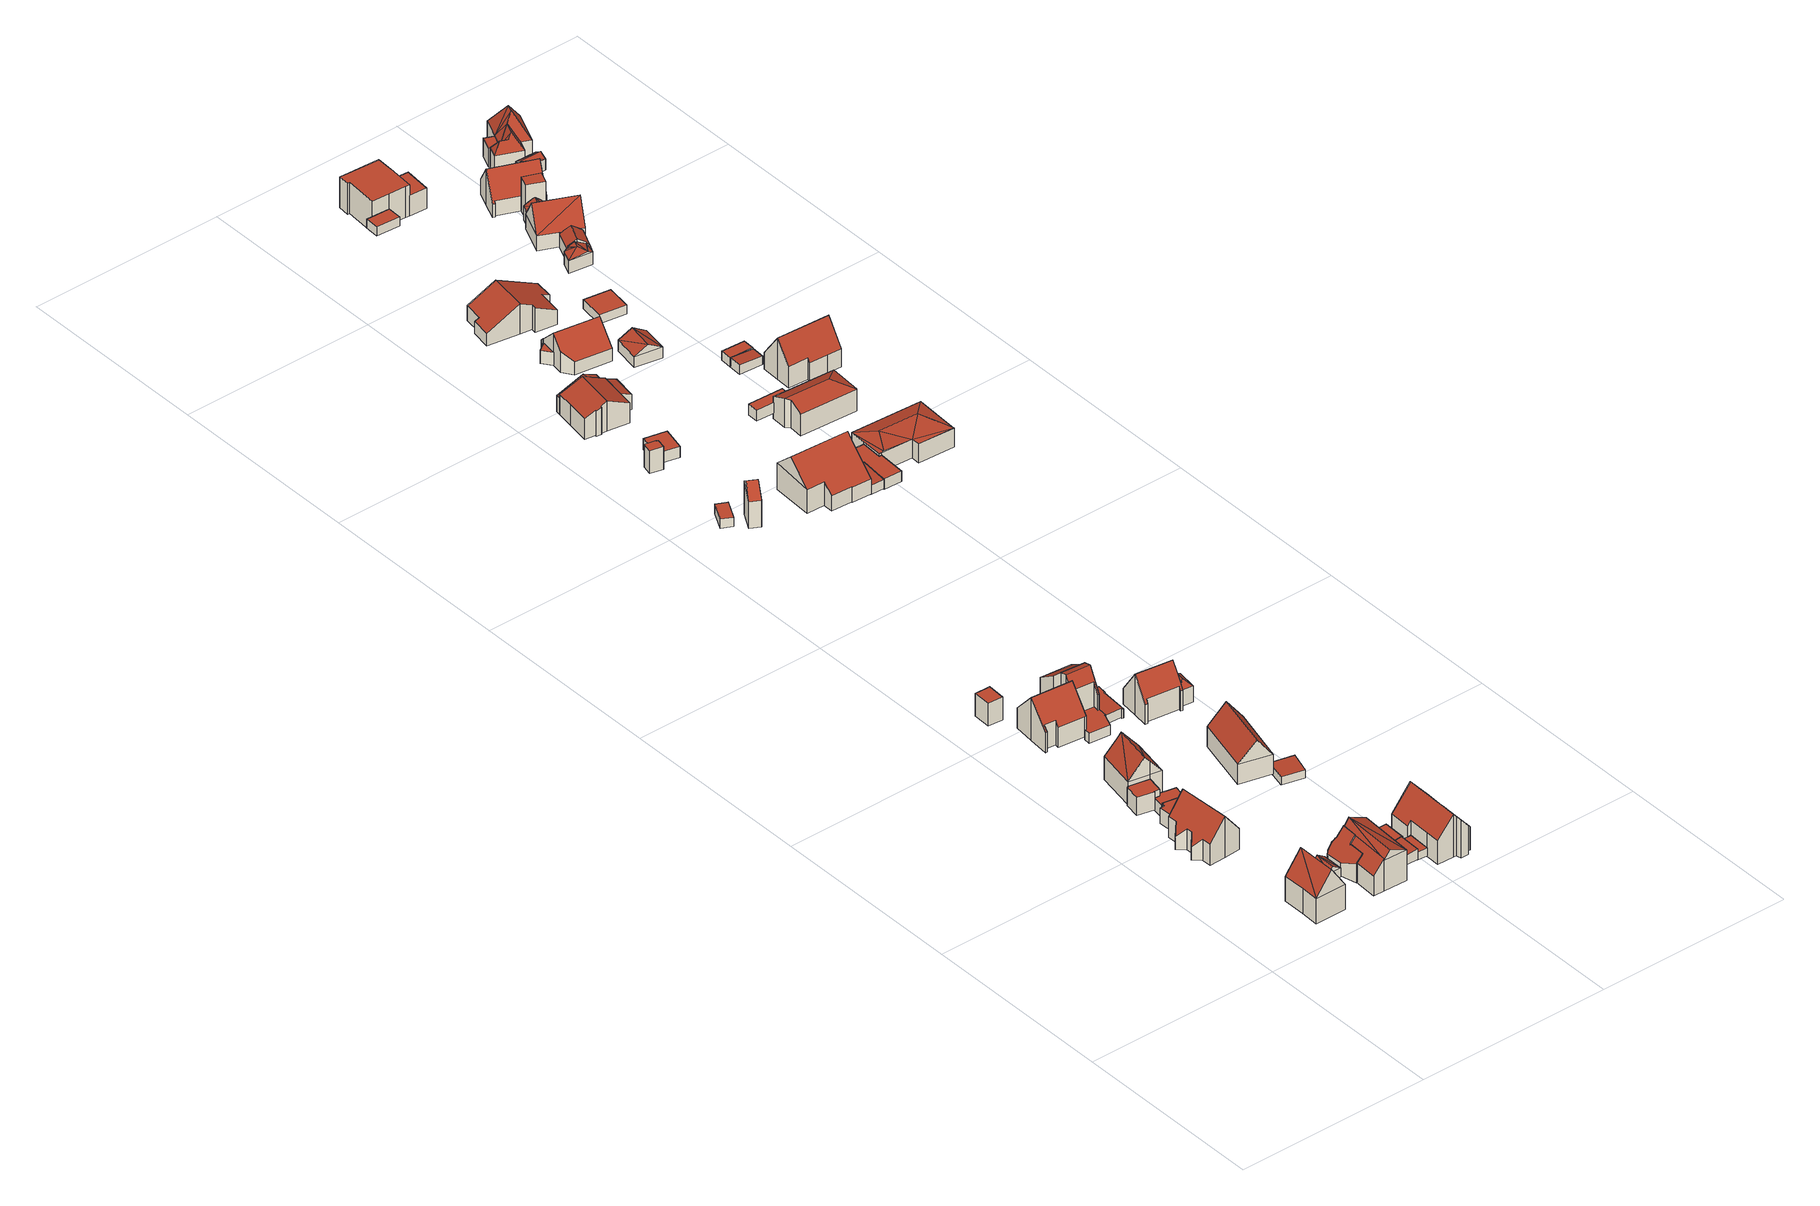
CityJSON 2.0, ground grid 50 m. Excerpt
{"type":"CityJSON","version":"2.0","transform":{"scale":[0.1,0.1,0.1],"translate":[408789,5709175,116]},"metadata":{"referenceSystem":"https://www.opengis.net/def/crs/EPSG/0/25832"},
"CityObjects":{
"building1":{"type":"Building","attributes":{"Gemeindeschluessel":"05978036","Geometrietyp2DReferenz":"3000","function":"31001_1000","roofType":"5000","measuredHeight":12.15},"geometry":[{"type":"MultiSurface","lod":"2","boundaries":[[[0,1,2,3]],[[1,4,5,2]],[[4,6,7,5]],[[6,8,9,7]],[[8,0,3,9]],[[8,10,1,0]],[[10,8,11]],[[11,4,10]],[[4,11,6]],[[1,10,4]],[[11,8,6]],[[3,2,5,7,9]]],"semantics":{"surfaces":[{"type":"WallSurface"},{"type":"RoofSurface"},{"type":"GroundSurface"}],"values":[0,0,0,0,0,1,1,1,1,0,0,2]}}]},
"building2":{"type":"Building","attributes":{"Gemeindeschluessel":"05978036","Geometrietyp2DReferenz":"3000","function":"31001_1000","roofType":"3100","measuredHeight":10.95},"geometry":[{"type":"MultiSurface","lod":"2","boundaries":[[[12,13,14,15]],[[13,16,17,14]],[[16,18,19,17]],[[18,20,21,19]],[[20,22,23,21]],[[22,24,25,23]],[[24,26,27,25]],[[26,28,29,27]],[[28,30,31,29]],[[30,32,33,31]],[[32,34,35,33]],[[34,36,37,35]],[[36,38,39,37]],[[38,40,41,39]],[[40,42,43,41]],[[42,44,45,43]],[[44,46,47,45]],[[46,48,49,47]],[[48,12,15,49]],[[44,42,40,38,36,34,32,30,28,26]],[[26,24,22,20,18,16,13,12,48,46,44]],[[15,14,17,19,21,23,25,27,29,31,33,35,37,39,41,43,45,47,49]]],"semantics":{"surfaces":[{"type":"WallSurface"},{"type":"RoofSurface"},{"type":"GroundSurface"}],"values":[0,0,0,0,0,0,0,0,0,0,0,0,0,0,0,0,0,0,0,1,1,2]}}]},
"building3":{"type":"Building","attributes":{"Gemeindeschluessel":"05978036","Geometrietyp2DReferenz":"3000","function":"31001_2460","roofType":"1000","measuredHeight":4.01},"geometry":[{"type":"MultiSurface","lod":"2","boundaries":[[[50,51,52,25]],[[51,53,54,52]],[[53,55,56,54]],[[55,57,58,56]],[[57,59,29,58]],[[59,50,25,29]],[[59,57,55,53,51,50]],[[25,52,54,56,58,29]]],"semantics":{"surfaces":[{"type":"WallSurface"},{"type":"RoofSurface"},{"type":"GroundSurface"}],"values":[0,0,0,0,0,0,1,2]}}]},
"building4":{"type":"Building","attributes":{"Gemeindeschluessel":"05978036","Geometrietyp2DReferenz":"3000","function":"31001_2460","roofType":"5000","measuredHeight":3.79},"geometry":[{"type":"MultiSurface","lod":"2","boundaries":[[[60,61,62,63]],[[61,64,65,62]],[[64,66,67,65]],[[66,60,63,67]],[[68,64,61]],[[64,68,69]],[[66,68,60]],[[68,66,69]],[[61,60,68]],[[66,64,69]],[[63,62,65,67]]],"semantics":{"surfaces":[{"type":"WallSurface"},{"type":"RoofSurface"},{"type":"GroundSurface"}],"values":[0,0,0,0,1,1,1,1,0,0,2]}}]},
"building5":{"type":"Building","attributes":{"Gemeindeschluessel":"05978036","Geometrietyp2DReferenz":"3000","function":"31001_2460","roofType":"1000","measuredHeight":3.18},"geometry":[{"type":"MultiSurface","lod":"2","boundaries":[[[70,71,72,73]],[[71,74,75,72]],[[74,76,77,75]],[[76,78,79,77]],[[78,80,81,79]],[[80,82,83,81]],[[82,70,73,83]],[[82,80,78,76,74,71,70]],[[73,72,75,77,79,81,83]]],"semantics":{"surfaces":[{"type":"WallSurface"},{"type":"RoofSurface"},{"type":"GroundSurface"}],"values":[0,0,0,0,0,0,0,1,2]}}]},
"building6":{"type":"Building","attributes":{"Gemeindeschluessel":"05978036","Geometrietyp2DReferenz":"3000","function":"51009_1610","roofType":"2100","measuredHeight":8.81},"geometry":[{"type":"MultiSurface","lod":"2","boundaries":[[[84,85,86,87]],[[85,88,89,86]],[[88,90,91,89]],[[90,92,93,91]],[[92,94,95,93]],[[94,96,97,95]],[[96,98,99,97]],[[98,100,101,99]],[[100,102,103,101]],[[102,104,105,103]],[[104,106,107,105]],[[106,108,109,107]],[[108,110,111,109]],[[110,112,113,111]],[[112,114,115,113]],[[114,116,117,115]],[[116,118,119,117]],[[118,120,121,119]],[[120,84,87,121]],[[120,118,116,114,112,110,108,106,104,102,100,98,96,94,92,90,88,85,84]],[[87,86,89,91,93,95,97,99,101,103,105,107,109,111,113,115,117,119,121]]],"semantics":{"surfaces":[{"type":"WallSurface"},{"type":"RoofSurface"},{"type":"GroundSurface"}],"values":[0,0,0,0,0,0,0,0,0,0,0,0,0,0,0,0,0,0,0,1,2]}}]},
"building7":{"type":"Building","attributes":{"Gemeindeschluessel":"05978036","Geometrietyp2DReferenz":"3000","function":"31001_1000"},"children":["building7-1","building7-2"]},
"building7-1":{"type":"BuildingPart","attributes":{"roofType":"1000","measuredHeight":4.83},"parents":["building7"],"geometry":[{"type":"MultiSurface","lod":"2","boundaries":[[[122,123,124,125]],[[123,126,127,124]],[[126,128,129,127]],[[128,130,131,129]],[[130,132,133,131]],[[132,134,135,133]],[[134,136,137,135]],[[136,138,139,137]],[[138,136,134,132,130,128,126,123,122]],[[125,124,127,129,131,133,135,137,139]],[[125,139,138,122]]],"semantics":{"surfaces":[{"type":"WallSurface"},{"type":"RoofSurface"},{"type":"GroundSurface"},{"type":"ClosureSurface"}],"values":[0,0,0,0,0,0,0,0,1,2,3]}}]},
"building7-2":{"type":"BuildingPart","attributes":{"roofType":"3100","measuredHeight":11.03},"parents":["building7"],"geometry":[{"type":"MultiSurface","lod":"2","boundaries":[[[140,141,142,143]],[[141,144,145,142]],[[144,146,147,145]],[[146,148,149,147]],[[148,150,122,125,149]],[[151,140,143,139,138]],[[151,152,153,140]],[[151,154,152]],[[144,152,154]],[[154,155,148,146,144]],[[148,155,150]],[[150,155,154,151]],[[141,153,152,144]],[[140,153,141]],[[143,142,145,147,149,125,139]],[[138,122,150,151]],[[138,139,125,122]]],"semantics":{"surfaces":[{"type":"WallSurface"},{"type":"RoofSurface"},{"type":"GroundSurface"},{"type":"ClosureSurface"}],"values":[0,0,0,0,0,0,1,1,1,1,0,0,0,0,2,0,3]}}]},
"building8":{"type":"Building","attributes":{"Gemeindeschluessel":"05978036","Geometrietyp2DReferenz":"3000","function":"31001_9998","roofType":"1000","measuredHeight":6},"geometry":[{"type":"MultiSurface","lod":"2","boundaries":[[[156,157,158,159]],[[157,160,161,158]],[[160,162,163,161]],[[162,156,159,163]],[[162,160,157,156]],[[159,158,161,163]]],"semantics":{"surfaces":[{"type":"WallSurface"},{"type":"RoofSurface"},{"type":"GroundSurface"}],"values":[0,0,0,0,1,2]}}]},
"building9":{"type":"Building","attributes":{"Gemeindeschluessel":"05978036","Geometrietyp2DReferenz":"3000","function":"31001_1000"},"children":["building9-1","building9-2"]},
"building9-1":{"type":"BuildingPart","attributes":{"roofType":"3100","measuredHeight":10.29},"parents":["building9"],"geometry":[{"type":"MultiSurface","lod":"2","boundaries":[[[164,165,166,167]],[[165,168,169,166]],[[170,164,167,171]],[[168,165,172]],[[164,170,173]],[[173,165,164]],[[165,173,172]],[[168,173,170,174]],[[173,168,172]],[[167,166,169,175,171]],[[171,175,174,170]],[[175,169,168,174]]],"semantics":{"surfaces":[{"type":"WallSurface"},{"type":"RoofSurface"},{"type":"GroundSurface"},{"type":"ClosureSurface"}],"values":[0,0,0,0,0,1,1,1,1,2,0,3]}}]},
"building9-2":{"type":"BuildingPart","attributes":{"roofType":"2100","measuredHeight":8.56},"parents":["building9"],"geometry":[{"type":"MultiSurface","lod":"2","boundaries":[[[176,177,178,179]],[[177,180,181,178]],[[180,182,183,181]],[[182,184,174,175,183]],[[185,176,179,169,168]],[[185,184,182,180,177,176]],[[179,178,181,183,175,169]],[[168,174,184,185]],[[169,175,174,168]]],"semantics":{"surfaces":[{"type":"WallSurface"},{"type":"RoofSurface"},{"type":"GroundSurface"},{"type":"ClosureSurface"}],"values":[0,0,0,0,0,1,2,0,3]}}]},
"building10":{"type":"Building","attributes":{"Gemeindeschluessel":"05978036","Geometrietyp2DReferenz":"3000","function":"31001_2460","roofType":"1000","measuredHeight":3.53},"geometry":[{"type":"MultiSurface","lod":"2","boundaries":[[[186,187,188,189]],[[187,190,191,188]],[[190,192,193,191]],[[192,194,195,193]],[[194,186,189,195]],[[194,192,190,187,186]],[[189,188,191,193,195]]],"semantics":{"surfaces":[{"type":"WallSurface"},{"type":"RoofSurface"},{"type":"GroundSurface"}],"values":[0,0,0,0,0,1,2]}}]},
"building11":{"type":"Building","attributes":{"Gemeindeschluessel":"05978036","Geometrietyp2DReferenz":"3000","function":"31001_1000"},"children":["building11-1","building11-2","building11-3"]},
"building11-1":{"type":"BuildingPart","attributes":{"roofType":"3100","measuredHeight":11.4},"parents":["building11"],"geometry":[{"type":"MultiSurface","lod":"2","boundaries":[[[196,197,198,199]],[[197,200,201,198]],[[200,202,203,201]],[[202,204,205,203]],[[204,206,207,205]],[[206,208,209,207]],[[208,210,211,209]],[[210,212,213,211]],[[212,214,215,213]],[[216,217,218,219,220]],[[217,221,222,218]],[[221,223,224,222]],[[223,196,199,224]],[[217,216,225,226,227,214,212,210,208,206]],[[206,204,202,200,197,196,223,221,217]],[[199,198,201,203,205,207,209,211,213,215,228,229,219,218,222,224]],[[228,215,214,227]],[[220,225,216]],[[219,229,226,225,220]],[[229,228,227,226]]],"semantics":{"surfaces":[{"type":"WallSurface"},{"type":"RoofSurface"},{"type":"GroundSurface"},{"type":"ClosureSurface"}],"values":[0,0,0,0,0,0,0,0,0,0,0,0,0,1,1,2,3,0,3,3]}}]},
"building11-2":{"type":"BuildingPart","attributes":{"roofType":"2100","measuredHeight":10.82},"parents":["building11"],"geometry":[{"type":"MultiSurface","lod":"2","boundaries":[[[230,231,232,233]],[[231,234,235,232]],[[234,236,237,235]],[[238,230,233,215,214]],[[238,239,236,234,231,230]],[[233,232,235,237,228,215]],[[214,227,239,238]],[[214,215,228,227]],[[228,237,236,239,227]]],"semantics":{"surfaces":[{"type":"WallSurface"},{"type":"RoofSurface"},{"type":"GroundSurface"},{"type":"ClosureSurface"}],"values":[0,0,0,0,1,2,0,3,3]}}]},
"building11-3":{"type":"BuildingPart","attributes":{"roofType":"3100","measuredHeight":11.56},"parents":["building11"],"geometry":[{"type":"MultiSurface","lod":"2","boundaries":[[[240,220,219,241]],[[242,243,244,237,236]],[[243,245,246,244]],[[245,247,248,246]],[[247,240,241,248]],[[243,242,249,250]],[[250,225,220,240,247,245,243]],[[241,219,229,228,237,244,246,248]],[[226,225,250]],[[229,219,220,225,226]],[[249,239,227,226,250]],[[229,226,227,228]],[[242,236,239,249]],[[228,227,239,236,237]]],"semantics":{"surfaces":[{"type":"WallSurface"},{"type":"RoofSurface"},{"type":"GroundSurface"},{"type":"ClosureSurface"}],"values":[0,0,0,0,0,1,1,2,0,3,0,3,0,3]}}]},
"building12":{"type":"Building","attributes":{"Gemeindeschluessel":"05978036","Geometrietyp2DReferenz":"3000","function":"31001_2460","roofType":"2100","measuredHeight":2.83},"geometry":[{"type":"MultiSurface","lod":"2","boundaries":[[[251,252,253,254]],[[252,255,256,253]],[[255,257,258,256]],[[257,251,254,258]],[[257,255,252,251]],[[254,253,256,258]]],"semantics":{"surfaces":[{"type":"WallSurface"},{"type":"RoofSurface"},{"type":"GroundSurface"}],"values":[0,0,0,0,1,2]}}]},
"building13":{"type":"Building","attributes":{"Gemeindeschluessel":"05978036","Geometrietyp2DReferenz":"3000","function":"31001_9998","roofType":"1000","measuredHeight":2.81},"geometry":[{"type":"MultiSurface","lod":"2","boundaries":[[[259,251,260,261]],[[251,262,263,260]],[[262,264,265,263]],[[264,266,267,265]],[[266,268,269,267]],[[268,259,261,269]],[[268,266,264,262,251,259]],[[261,260,263,265,267,269]]],"semantics":{"surfaces":[{"type":"WallSurface"},{"type":"RoofSurface"},{"type":"GroundSurface"}],"values":[0,0,0,0,0,0,1,2]}}]},
"building14":{"type":"Building","attributes":{"Gemeindeschluessel":"05978036","Geometrietyp2DReferenz":"3000","function":"31001_2460","roofType":"1000","measuredHeight":2.13},"geometry":[{"type":"MultiSurface","lod":"2","boundaries":[[[270,271,272,273]],[[271,274,275,272]],[[274,276,277,275]],[[276,278,279,277]],[[278,280,281,279]],[[280,282,283,281]],[[282,270,273,283]],[[282,280,278,276,274,271,270]],[[273,272,275,277,279,281,283]]],"semantics":{"surfaces":[{"type":"WallSurface"},{"type":"RoofSurface"},{"type":"GroundSurface"}],"values":[0,0,0,0,0,0,0,1,2]}}]},
"building15":{"type":"Building","attributes":{"Gemeindeschluessel":"05978036","Geometrietyp2DReferenz":"3000","function":"31001_2460"},"children":["building15-1","building15-2"]},
"building15-1":{"type":"BuildingPart","attributes":{"roofType":"1000","measuredHeight":2.66},"parents":["building15"],"geometry":[{"type":"MultiSurface","lod":"2","boundaries":[[[284,285,286,287,288]],[[285,289,290,286]],[[289,291,292,290]],[[291,293,294,292]],[[293,295,296,294]],[[295,297,298,296]],[[297,299,300,298]],[[299,301,302,300]],[[301,303,304,302]],[[303,301,299,297,295,293,291,289,285,284]],[[287,286,290,292,294,296,298,300,302,304]],[[288,303,284]],[[288,287,304,303]]],"semantics":{"surfaces":[{"type":"WallSurface"},{"type":"RoofSurface"},{"type":"GroundSurface"},{"type":"ClosureSurface"}],"values":[0,0,0,0,0,0,0,0,0,1,2,0,3]}}]},
"building15-2":{"type":"BuildingPart","attributes":{"roofType":"2100","measuredHeight":2.94},"parents":["building15"],"geometry":[{"type":"MultiSurface","lod":"2","boundaries":[[[303,305,306,304]],[[305,307,308,306]],[[307,309,310,308]],[[309,311,312,310]],[[311,313,314,312]],[[313,315,316,314]],[[315,317,318,316]],[[317,288,287,318]],[[288,317,315,313,311,309,307,305,303]],[[304,306,308,310,312,314,316,318,287]],[[304,287,288,303]]],"semantics":{"surfaces":[{"type":"WallSurface"},{"type":"RoofSurface"},{"type":"GroundSurface"},{"type":"ClosureSurface"}],"values":[0,0,0,0,0,0,0,0,1,2,3]}}]},
"building16":{"type":"Building","attributes":{"Gemeindeschluessel":"05978036","Geometrietyp2DReferenz":"3000","function":"31001_1000","roofType":"3100","measuredHeight":11.31},"geometry":[{"type":"MultiSurface","lod":"2","boundaries":[[[319,320,321,322]],[[320,323,324,321]],[[323,325,326,324]],[[325,327,328,326]],[[327,329,330,328]],[[329,331,332,330]],[[331,333,334,332]],[[333,335,336,334]],[[335,337,338,336]],[[337,339,340,338]],[[339,341,342,340]],[[341,343,344,342]],[[343,345,346,344]],[[345,347,348,346]],[[347,319,322,348]],[[343,341,339,337,335,333,331,329,327,325]],[[325,323,320,319,347,345,343]],[[322,321,324,326,328,330,332,334,336,338,340,342,344,346,348]]],"semantics":{"surfaces":[{"type":"WallSurface"},{"type":"RoofSurface"},{"type":"GroundSurface"}],"values":[0,0,0,0,0,0,0,0,0,0,0,0,0,0,0,1,1,2]}}]},
"building17":{"type":"Building","attributes":{"Gemeindeschluessel":"05978036","Geometrietyp2DReferenz":"3000","function":"31001_1000","roofType":"5000","measuredHeight":10.41},"geometry":[{"type":"MultiSurface","lod":"2","boundaries":[[[349,350,351,352]],[[350,353,354,351]],[[353,355,356,354]],[[355,349,352,356]],[[357,358,353,350]],[[355,358,357,349]],[[350,349,357]],[[355,353,358]],[[352,351,354,356]]],"semantics":{"surfaces":[{"type":"WallSurface"},{"type":"RoofSurface"},{"type":"GroundSurface"}],"values":[0,0,0,0,1,1,0,0,2]}}]},
"building18":{"type":"Building","attributes":{"Gemeindeschluessel":"05978036","Geometrietyp2DReferenz":"3000","function":"31001_2460","roofType":"1000","measuredHeight":2.54},"geometry":[{"type":"MultiSurface","lod":"2","boundaries":[[[359,360,361,362]],[[360,363,364,361]],[[363,365,366,364]],[[365,359,362,366]],[[365,363,360,359]],[[362,361,364,366]]],"semantics":{"surfaces":[{"type":"WallSurface"},{"type":"RoofSurface"},{"type":"GroundSurface"}],"values":[0,0,0,0,1,2]}}]},
"building19":{"type":"Building","attributes":{"Gemeindeschluessel":"05978036","Geometrietyp2DReferenz":"3000","function":"31001_2460","roofType":"2100","measuredHeight":2.47},"geometry":[{"type":"MultiSurface","lod":"2","boundaries":[[[367,368,369,370]],[[368,371,372,369]],[[371,373,374,372]],[[373,375,376,374]],[[375,367,370,376]],[[375,373,371,368,367]],[[370,369,372,374,376]]],"semantics":{"surfaces":[{"type":"WallSurface"},{"type":"RoofSurface"},{"type":"GroundSurface"}],"values":[0,0,0,0,0,1,2]}}]},
"building20":{"type":"Building","attributes":{"Gemeindeschluessel":"05978036","Geometrietyp2DReferenz":"3000","function":"31001_2460","roofType":"3100","measuredHeight":9.96},"geometry":[{"type":"MultiSurface","lod":"2","boundaries":[[[377,378,379,380]],[[378,381,382,379]],[[381,383,384,382]],[[383,377,380,384]],[[381,378,385]],[[377,383,386]],[[378,377,386,385]],[[383,381,385,386]],[[380,379,382,384]]],"semantics":{"surfaces":[{"type":"WallSurface"},{"type":"RoofSurface"},{"type":"GroundSurface"}],"values":[0,0,0,0,0,0,1,1,2]}}]},
"building21":{"type":"Building","attributes":{"Gemeindeschluessel":"05978036","Geometrietyp2DReferenz":"3000","function":"31001_1000","roofType":"3100","measuredHeight":10.89},"geometry":[{"type":"MultiSurface","lod":"2","boundaries":[[[387,388,389,390]],[[388,391,392,389]],[[391,393,394,392]],[[393,395,396,394]],[[395,397,398,396]],[[397,399,400,398]],[[399,401,402,400]],[[401,403,404,402]],[[403,405,406,404]],[[405,407,408,406]],[[407,409,410,408]],[[409,411,412,410]],[[411,413,414,412]],[[413,387,390,414]],[[409,407,405,403,401,399,397]],[[397,395,393,391,388,387,413,411,409]],[[390,389,392,394,396,398,400,402,404,406,408,410,412,414]]],"semantics":{"surfaces":[{"type":"WallSurface"},{"type":"RoofSurface"},{"type":"GroundSurface"}],"values":[0,0,0,0,0,0,0,0,0,0,0,0,0,0,1,1,2]}}]},
"building22":{"type":"Building","attributes":{"Gemeindeschluessel":"05978036","Geometrietyp2DReferenz":"3000","function":"51009_1610","roofType":"9999","measuredHeight":6},"geometry":[{"type":"MultiSurface","lod":"2","boundaries":[[[415,416,417,418,419,420]],[[420,419,421,422]],[[419,418,423,421]],[[418,417,424,423]],[[417,416,425,424]],[[416,415,426,425]],[[415,420,422,426]],[[422,421,423,424,425,426]]],"semantics":{"surfaces":[{"type":"RoofSurface"},{"type":"WallSurface"},{"type":"GroundSurface"}],"values":[0,1,1,1,1,1,1,2]}}]},
"building23":{"type":"Building","attributes":{"Gemeindeschluessel":"05978036","Geometrietyp2DReferenz":"3000","function":"31001_2460","roofType":"5000","measuredHeight":6.08},"geometry":[{"type":"MultiSurface","lod":"2","boundaries":[[[427,428,429,430]],[[428,431,432,429]],[[431,433,434,432]],[[433,427,430,434]],[[435,436,433,431]],[[435,431,428]],[[436,435,428,427]],[[436,427,433]],[[430,429,432,434]]],"semantics":{"surfaces":[{"type":"WallSurface"},{"type":"RoofSurface"},{"type":"GroundSurface"}],"values":[0,0,0,0,1,1,1,1,2]}}]},
"building24":{"type":"Building","attributes":{"Gemeindeschluessel":"05978036","Geometrietyp2DReferenz":"3000","function":"31001_2460","roofType":"1000","measuredHeight":2.92},"geometry":[{"type":"MultiSurface","lod":"2","boundaries":[[[437,438,439,440]],[[438,441,442,439]],[[441,443,444,442]],[[443,445,446,444]],[[445,447,448,446]],[[447,437,440,448]],[[447,445,443,441,438,437]],[[440,439,442,444,446,448]]],"semantics":{"surfaces":[{"type":"WallSurface"},{"type":"RoofSurface"},{"type":"GroundSurface"}],"values":[0,0,0,0,0,0,1,2]}}]},
"building25":{"type":"Building","attributes":{"Gemeindeschluessel":"05978036","Geometrietyp2DReferenz":"3000","function":"31001_1000"},"children":["building25-1","building25-2","building25-3"]},
"building25-1":{"type":"BuildingPart","attributes":{"roofType":"3100","measuredHeight":7.5},"parents":["building25"],"geometry":[{"type":"MultiSurface","lod":"2","boundaries":[[[449,450,451,452]],[[450,453,454,451]],[[455,456,457,458]],[[456,449,452,457]],[[459,453,450,449]],[[449,456,455,460,459]],[[452,451,454,461,462,458,457]],[[461,454,453,459]],[[455,458,462,460]],[[460,462,461,459]]],"semantics":{"surfaces":[{"type":"WallSurface"},{"type":"RoofSurface"},{"type":"GroundSurface"},{"type":"ClosureSurface"}],"values":[0,0,0,0,1,1,2,3,3,3]}}]},
"building25-2":{"type":"BuildingPart","attributes":{"roofType":"3100","measuredHeight":7.97},"parents":["building25"],"geometry":[{"type":"MultiSurface","lod":"2","boundaries":[[[463,464,465,466]],[[464,467,468,465]],[[467,469,470,468]],[[469,471,455,458,470]],[[453,472,473,474,454]],[[475,476,477,478,479]],[[476,480,481,477]],[[480,482,483,481]],[[482,484,485,483]],[[484,463,466,485]],[[480,476,475,472,453,486]],[[486,471,469,467,464,463,484,482,480]],[[466,465,468,470,458,462,461,454,474,478,477,481,483,485]],[[460,455,471,486]],[[462,458,455,460]],[[453,459,460,486]],[[453,454,461,459]],[[459,461,462,460]],[[479,473,472,475]],[[479,478,474,473]]],"semantics":{"surfaces":[{"type":"WallSurface"},{"type":"RoofSurface"},{"type":"GroundSurface"},{"type":"ClosureSurface"}],"values":[0,0,0,0,0,0,0,0,0,0,1,1,2,0,3,0,3,3,0,3]}}]},
"building25-3":{"type":"BuildingPart","attributes":{"roofType":"2100","measuredHeight":5.31},"parents":["building25"],"geometry":[{"type":"MultiSurface","lod":"2","boundaries":[[[487,479,478,488]],[[473,489,490,474]],[[489,487,488,490]],[[489,473,479,487]],[[488,478,474,490]],[[474,478,479,473]]],"semantics":{"surfaces":[{"type":"WallSurface"},{"type":"RoofSurface"},{"type":"GroundSurface"},{"type":"ClosureSurface"}],"values":[0,0,0,1,2,3]}}]},
"building26":{"type":"Building","attributes":{"Gemeindeschluessel":"05978036","Geometrietyp2DReferenz":"3000","function":"31001_1000","roofType":"5000","measuredHeight":11.58},"geometry":[{"type":"MultiSurface","lod":"2","boundaries":[[[491,492,493,494]],[[492,495,496,493]],[[495,497,498,496]],[[497,499,500,498]],[[499,501,502,500]],[[501,503,504,502]],[[503,505,506,504]],[[505,507,508,506]],[[507,491,494,508]],[[509,497,495,510]],[[505,503,501,499,509,510,492,491,507]],[[495,492,510]],[[499,497,509]],[[494,493,496,498,500,502,504,506,508]]],"semantics":{"surfaces":[{"type":"WallSurface"},{"type":"RoofSurface"},{"type":"GroundSurface"}],"values":[0,0,0,0,0,0,0,0,0,1,1,0,0,2]}}]},
"building27":{"type":"Building","attributes":{"Gemeindeschluessel":"05978036","Geometrietyp2DReferenz":"3000","function":"31001_2460","roofType":"2100","measuredHeight":2.81},"geometry":[{"type":"MultiSurface","lod":"2","boundaries":[[[511,512,513,514]],[[512,515,516,513]],[[515,517,518,516]],[[517,511,514,518]],[[517,515,512,511]],[[514,513,516,518]]],"semantics":{"surfaces":[{"type":"WallSurface"},{"type":"RoofSurface"},{"type":"GroundSurface"}],"values":[0,0,0,0,1,2]}}]},
"building28":{"type":"Building","attributes":{"Gemeindeschluessel":"05978036","Geometrietyp2DReferenz":"3000","function":"31001_1000"},"children":["building28-1","building28-2"]},
"building28-1":{"type":"BuildingPart","attributes":{"roofType":"3100","measuredHeight":8.54},"parents":["building28"],"geometry":[{"type":"MultiSurface","lod":"2","boundaries":[[[519,520,521,522]],[[520,523,524,521]],[[523,525,526,524]],[[525,527,528,526]],[[527,529,530,528]],[[529,531,532,530]],[[531,533,534,535,532]],[[536,537,538,539,540]],[[537,519,522,538]],[[533,531,529,527,525,523]],[[523,520,519,537,536,533]],[[522,521,524,526,528,530,532,535,539,538]],[[536,540,534,533]],[[540,539,535,534]]],"semantics":{"surfaces":[{"type":"WallSurface"},{"type":"RoofSurface"},{"type":"GroundSurface"},{"type":"ClosureSurface"}],"values":[0,0,0,0,0,0,0,0,0,1,1,2,0,3]}}]},
"building28-2":{"type":"BuildingPart","attributes":{"roofType":"1000","measuredHeight":3.34},"parents":["building28"],"geometry":[{"type":"MultiSurface","lod":"2","boundaries":[[[541,542,543,532]],[[542,540,539,543]],[[540,542,541,534]],[[532,543,539,535]],[[532,535,534,541]],[[535,539,540,534]]],"semantics":{"surfaces":[{"type":"WallSurface"},{"type":"RoofSurface"},{"type":"GroundSurface"},{"type":"ClosureSurface"}],"values":[0,0,1,2,0,3]}}]},
"building29":{"type":"Building","attributes":{"Gemeindeschluessel":"05978036","Geometrietyp2DReferenz":"3000","function":"31001_1000","roofType":"3100","measuredHeight":7.94},"geometry":[{"type":"MultiSurface","lod":"2","boundaries":[[[544,545,546,547]],[[545,548,549,546]],[[548,550,551,549]],[[550,552,553,551]],[[552,554,555,553]],[[554,556,557,555]],[[556,558,559,557]],[[558,560,561,559]],[[560,562,563,561]],[[562,564,565,563]],[[564,566,567,565]],[[566,544,547,567]],[[562,560,558,556,554,552]],[[552,550,548,545,544,566,564,562]],[[547,546,549,551,553,555,557,559,561,563,565,567]]],"semantics":{"surfaces":[{"type":"WallSurface"},{"type":"RoofSurface"},{"type":"GroundSurface"}],"values":[0,0,0,0,0,0,0,0,0,0,0,0,1,1,2]}}]},
"building30":{"type":"Building","attributes":{"Gemeindeschluessel":"05978036","Geometrietyp2DReferenz":"3000","function":"31001_2460","roofType":"1000","measuredHeight":2.76},"geometry":[{"type":"MultiSurface","lod":"2","boundaries":[[[568,569,570,571]],[[569,572,573,570]],[[572,574,575,573]],[[574,576,577,575]],[[576,578,579,577]],[[578,580,581,579]],[[580,582,583,581]],[[582,568,571,583]],[[582,580,578,576,574,572,569,568]],[[571,570,573,575,577,579,581,583]]],"semantics":{"surfaces":[{"type":"WallSurface"},{"type":"RoofSurface"},{"type":"GroundSurface"}],"values":[0,0,0,0,0,0,0,0,1,2]}}]},
"building31":{"type":"Building","attributes":{"Gemeindeschluessel":"05978036","Geometrietyp2DReferenz":"3000","function":"31001_2460","roofType":"1000","measuredHeight":2.9},"geometry":[{"type":"MultiSurface","lod":"2","boundaries":[[[584,585,586,587]],[[585,588,589,586]],[[588,590,591,589]],[[590,584,587,591]],[[590,588,585,584]],[[587,586,589,591]]],"semantics":{"surfaces":[{"type":"WallSurface"},{"type":"RoofSurface"},{"type":"GroundSurface"}],"values":[0,0,0,0,1,2]}}]},
"building32":{"type":"Building","attributes":{"Gemeindeschluessel":"05978036","Geometrietyp2DReferenz":"3000","function":"31001_2460","roofType":"3100","measuredHeight":4.88},"geometry":[{"type":"MultiSurface","lod":"2","boundaries":[[[592,593,594,595]],[[593,596,597,594]],[[596,598,599,597]],[[598,592,595,599]],[[596,593,600]],[[592,598,601]],[[601,593,592]],[[593,601,600]],[[598,600,601]],[[600,598,596]],[[595,594,597,599]]],"semantics":{"surfaces":[{"type":"WallSurface"},{"type":"RoofSurface"},{"type":"GroundSurface"}],"values":[0,0,0,0,0,0,1,1,1,1,2]}}]},
"building33":{"type":"Building","attributes":{"Gemeindeschluessel":"05978036","Geometrietyp2DReferenz":"3000","function":"31001_1000","roofType":"5000","measuredHeight":7.75},"geometry":[{"type":"MultiSurface","lod":"2","boundaries":[[[602,603,604,605]],[[603,606,607,604]],[[606,608,609,607]],[[608,610,611,609]],[[610,612,613,611]],[[612,602,605,613]],[[602,614,615]],[[614,602,612,610,616]],[[614,616,608,606,603,615]],[[603,602,615]],[[610,608,616]],[[605,604,607,609,611,613]]],"semantics":{"surfaces":[{"type":"WallSurface"},{"type":"RoofSurface"},{"type":"GroundSurface"}],"values":[0,0,0,0,0,0,1,1,1,0,0,2]}}]},
"building34":{"type":"Building","attributes":{"Gemeindeschluessel":"05978036","Geometrietyp2DReferenz":"3000","function":"31001_1000","roofType":"5000","measuredHeight":6.22},"geometry":[{"type":"MultiSurface","lod":"2","boundaries":[[[617,618,619,620]],[[618,621,622,619]],[[621,623,624,622]],[[623,625,626,624]],[[625,627,628,626]],[[627,629,630,628]],[[629,631,632,630]],[[631,617,620,632]],[[617,633,618]],[[631,634,635]],[[634,631,629,627,636]],[[635,633,617,631]],[[635,623,633]],[[623,635,634]],[[623,637,633]],[[637,623,621]],[[618,637,621]],[[633,637,618]],[[623,634,636,625]],[[625,636,627]],[[620,619,622,624,626,628,630,632]]],"semantics":{"surfaces":[{"type":"WallSurface"},{"type":"RoofSurface"},{"type":"GroundSurface"}],"values":[0,0,0,0,0,0,0,0,1,1,1,1,1,1,1,1,0,0,0,0,2]}}]},
"building35":{"type":"Building","attributes":{"Gemeindeschluessel":"05978036","Geometrietyp2DReferenz":"3000","function":"31001_2460","roofType":"2100","measuredHeight":2.53},"geometry":[{"type":"MultiSurface","lod":"2","boundaries":[[[638,639,640,641]],[[639,642,643,640]],[[642,644,645,643]],[[644,638,641,645]],[[644,642,639,638]],[[641,640,643,645]]],"semantics":{"surfaces":[{"type":"WallSurface"},{"type":"RoofSurface"},{"type":"GroundSurface"}],"values":[0,0,0,0,1,2]}}]},
"building36":{"type":"Building","attributes":{"Gemeindeschluessel":"05978036","Geometrietyp2DReferenz":"3000","function":"31001_2460","roofType":"1000","measuredHeight":2.43},"geometry":[{"type":"MultiSurface","lod":"2","boundaries":[[[646,647,648,649]],[[647,650,651,648]],[[650,652,653,651]],[[652,646,649,653]],[[652,650,647,646]],[[649,648,651,653]]],"semantics":{"surfaces":[{"type":"WallSurface"},{"type":"RoofSurface"},{"type":"GroundSurface"}],"values":[0,0,0,0,1,2]}}]},
"building37":{"type":"Building","attributes":{"Gemeindeschluessel":"05978036","Geometrietyp2DReferenz":"3000","function":"31001_2460","roofType":"1000","measuredHeight":2.33},"geometry":[{"type":"MultiSurface","lod":"2","boundaries":[[[654,655,656,657]],[[655,658,641,656]],[[658,659,660,641]],[[659,654,657,660]],[[659,658,655,654]],[[657,656,641,660]]],"semantics":{"surfaces":[{"type":"WallSurface"},{"type":"RoofSurface"},{"type":"GroundSurface"}],"values":[0,0,0,0,1,2]}}]},
"building38":{"type":"Building","attributes":{"Gemeindeschluessel":"05978036","Geometrietyp2DReferenz":"3000","function":"31001_2460","roofType":"1000","measuredHeight":2.42},"geometry":[{"type":"MultiSurface","lod":"2","boundaries":[[[661,662,663,664]],[[662,665,666,663]],[[665,667,668,666]],[[667,669,670,668]],[[669,661,664,670]],[[669,667,665,662,661]],[[664,663,666,668,670]]],"semantics":{"surfaces":[{"type":"WallSurface"},{"type":"RoofSurface"},{"type":"GroundSurface"}],"values":[0,0,0,0,0,1,2]}}]},
"building39":{"type":"Building","attributes":{"Gemeindeschluessel":"05978036","Geometrietyp2DReferenz":"3000","function":"31001_1000","roofType":"3100","measuredHeight":11.03},"geometry":[{"type":"MultiSurface","lod":"2","boundaries":[[[671,672,673,674]],[[672,675,676,673]],[[675,677,678,676]],[[677,679,680,678]],[[679,681,682,680]],[[681,683,684,682]],[[683,685,686,684]],[[685,687,688,686]],[[687,689,690,688]],[[689,691,692,690]],[[691,693,694,692]],[[693,671,674,694]],[[689,687,685,683,681,679,677]],[[677,675,672,671,693,691,689]],[[674,673,676,678,680,682,684,686,688,690,692,694]]],"semantics":{"surfaces":[{"type":"WallSurface"},{"type":"RoofSurface"},{"type":"GroundSurface"}],"values":[0,0,0,0,0,0,0,0,0,0,0,0,1,1,2]}}]},
"building40":{"type":"Building","attributes":{"Gemeindeschluessel":"05978036","Geometrietyp2DReferenz":"3000","function":"31001_1000"},"children":["building40-1","building40-2"]},
"building40-1":{"type":"BuildingPart","attributes":{"roofType":"1000","measuredHeight":5.4},"parents":["building40"],"geometry":[{"type":"MultiSurface","lod":"2","boundaries":[[[695,696,697,698]],[[696,699,700,697]],[[699,701,702,700]],[[701,699,696,695]],[[698,697,700,702]],[[698,702,701,695]]],"semantics":{"surfaces":[{"type":"WallSurface"},{"type":"RoofSurface"},{"type":"GroundSurface"},{"type":"ClosureSurface"}],"values":[0,0,0,1,2,3]}}]},
"building40-2":{"type":"BuildingPart","attributes":{"roofType":"1000","measuredHeight":8.25},"parents":["building40"],"geometry":[{"type":"MultiSurface","lod":"2","boundaries":[[[703,704,695,698,705]],[[706,707,708,702,701]],[[707,709,710,708]],[[709,711,712,710]],[[711,713,714,712]],[[713,715,716,714]],[[715,717,718,716]],[[717,703,705,718]],[[717,715,713,711,709,707,706,704,703]],[[705,698,702,708,710,712,714,716,718]],[[701,695,704,706]],[[701,702,698,695]]],"semantics":{"surfaces":[{"type":"WallSurface"},{"type":"RoofSurface"},{"type":"GroundSurface"},{"type":"ClosureSurface"}],"values":[0,0,0,0,0,0,0,0,1,2,0,3]}}]},
"building41":{"type":"Building","attributes":{"Gemeindeschluessel":"05978036","Geometrietyp2DReferenz":"3000","function":"31001_2460","roofType":"5000","measuredHeight":4.47},"geometry":[{"type":"MultiSurface","lod":"2","boundaries":[[[719,720,721,722]],[[720,723,724,721]],[[723,725,726,724]],[[725,727,728,726]],[[727,729,730,728]],[[729,731,732,730]],[[731,733,734,732]],[[733,735,736,734]],[[735,719,722,736]],[[737,738,733]],[[727,737,731]],[[725,737,727]],[[739,737,725]],[[737,739,738]],[[729,727,731]],[[723,738,739]],[[720,738,723]],[[719,738,720]],[[735,738,719]],[[738,735,733]],[[725,723,739]],[[733,731,737]],[[722,721,724,726,728,730,732,734,736]]],"semantics":{"surfaces":[{"type":"WallSurface"},{"type":"RoofSurface"},{"type":"GroundSurface"}],"values":[0,0,0,0,0,0,0,0,0,1,1,1,1,1,1,1,1,1,1,1,0,0,2]}}]},
"building42":{"type":"Building","attributes":{"Gemeindeschluessel":"05978036","Geometrietyp2DReferenz":"3000","function":"31001_1000"},"children":["building42-1","building42-2","building42-3"]},
"building42-1":{"type":"BuildingPart","attributes":{"roofType":"3100","measuredHeight":5.21},"parents":["building42"],"geometry":[{"type":"MultiSurface","lod":"2","boundaries":[[[740,741,742,743]],[[741,744,745,742]],[[744,746,747,745]],[[746,748,749,747]],[[750,751,752,741]],[[750,741,740,753]],[[748,746,751]],[[751,750,754,748]],[[744,752,751,746]],[[741,752,744]],[[743,742,745,747,749]],[[743,749,748,740]],[[750,753,754]],[[754,753,740,748]]],"semantics":{"surfaces":[{"type":"WallSurface"},{"type":"RoofSurface"},{"type":"GroundSurface"},{"type":"ClosureSurface"}],"values":[0,0,0,0,1,1,1,1,0,0,2,3,0,3]}}]},
"building42-2":{"type":"BuildingPart","attributes":{"roofType":"3100","measuredHeight":9.64},"parents":["building42"],"geometry":[{"type":"MultiSurface","lod":"2","boundaries":[[[755,749,748]],[[755,756,757,749]],[[756,758,759,757]],[[760,761,762]],[[760,763,764,761]],[[763,765,766,764]],[[767,756,768]],[[756,755,754,769,765,768]],[[767,768,763]],[[763,760,770,771,772,758,767]],[[756,767,758]],[[763,768,765]],[[749,757,759,773,774,761,764,766,743]],[[773,759,758,772,775]],[[762,770,760]],[[761,774,771,770,762]],[[774,773,775,772,771]],[[748,754,755]],[[743,766,765,769,740]],[[748,749,743,740]],[[748,740,769,754]]],"semantics":{"surfaces":[{"type":"WallSurface"},{"type":"RoofSurface"},{"type":"GroundSurface"},{"type":"ClosureSurface"}],"values":[0,0,0,0,0,0,1,1,1,1,0,0,2,0,0,3,3,0,0,3,3]}}]},
"building42-3":{"type":"BuildingPart","attributes":{"roofType":"3100","measuredHeight":5.17},"parents":["building42"],"geometry":[{"type":"MultiSurface","lod":"2","boundaries":[[[776,777,778,779]],[[777,780,781,778]],[[780,782,783,781]],[[782,784,785,783]],[[784,786,787,785]],[[786,762,761,787]],[[775,788,789,773]],[[788,776,779,789]],[[790,770,762,786,784,782,780]],[[780,777,776,788,775,772,790]],[[779,778,781,783,785,787,761,774,773,789]],[[771,770,790]],[[774,761,762,770,771]],[[772,771,790]],[[775,773,774,771,772]]],"semantics":{"surfaces":[{"type":"WallSurface"},{"type":"RoofSurface"},{"type":"GroundSurface"},{"type":"ClosureSurface"}],"values":[0,0,0,0,0,0,0,0,1,1,2,0,3,0,3]}}]},
"building43":{"type":"Building","attributes":{"Gemeindeschluessel":"05978036","Geometrietyp2DReferenz":"3000","function":"31001_1000","roofType":"9999","measuredHeight":9},"geometry":[{"type":"MultiSurface","lod":"2","boundaries":[[[791,792,793,794,795]],[[795,794,796,745]],[[794,793,797,796]],[[793,792,798,797]],[[792,791,747,798]],[[791,795,745,747]],[[745,796,797,798,747]]],"semantics":{"surfaces":[{"type":"RoofSurface"},{"type":"WallSurface"},{"type":"GroundSurface"}],"values":[0,1,1,1,1,1,2]}}]},
"building44":{"type":"Building","attributes":{"Gemeindeschluessel":"05978036","Geometrietyp2DReferenz":"3000","function":"31001_1000","roofType":"3100","measuredHeight":9.73},"geometry":[{"type":"MultiSurface","lod":"2","boundaries":[[[799,800,796,797]],[[800,801,802,796]],[[801,803,804,802]],[[803,805,806,804]],[[805,807,808,806]],[[807,809,810,808]],[[809,811,812,810]],[[811,813,814,812]],[[813,815,816,814]],[[815,817,798,816]],[[817,799,797,798]],[[813,811,809,807]],[[807,805,803,801,800,799,817,815,813]],[[797,796,802,804,806,808,810,812,814,816,798]]],"semantics":{"surfaces":[{"type":"WallSurface"},{"type":"RoofSurface"},{"type":"GroundSurface"}],"values":[0,0,0,0,0,0,0,0,0,0,0,1,1,2]}}]},
"building45":{"type":"Building","attributes":{"Gemeindeschluessel":"05978036","Geometrietyp2DReferenz":"3000","function":"31001_2460","roofType":"3100","measuredHeight":3.85},"geometry":[{"type":"MultiSurface","lod":"2","boundaries":[[[818,819,820,821]],[[819,822,823,820]],[[822,824,825,823]],[[824,818,821,825]],[[822,819,826]],[[818,824,827]],[[818,826,819]],[[826,818,827]],[[827,822,826]],[[822,827,824]],[[821,820,823,825]]],"semantics":{"surfaces":[{"type":"WallSurface"},{"type":"RoofSurface"},{"type":"GroundSurface"}],"values":[0,0,0,0,0,0,1,1,1,1,2]}}]},
"building46":{"type":"Building","attributes":{"Gemeindeschluessel":"05978036","Geometrietyp2DReferenz":"3000","function":"51009_1610","roofType":"1000","measuredHeight":4.97},"geometry":[{"type":"MultiSurface","lod":"2","boundaries":[[[828,829,830,831]],[[829,832,833,830]],[[832,834,835,833]],[[834,836,837,835]],[[836,828,831,837]],[[836,834,832,829,828]],[[831,830,833,835,837]]],"semantics":{"surfaces":[{"type":"WallSurface"},{"type":"RoofSurface"},{"type":"GroundSurface"}],"values":[0,0,0,0,0,1,2]}}]},
"building47":{"type":"Building","attributes":{"Gemeindeschluessel":"05978036","Geometrietyp2DReferenz":"3000","function":"31001_1000","roofType":"5000","measuredHeight":11.22},"geometry":[{"type":"MultiSurface","lod":"2","boundaries":[[[838,839,840,841]],[[839,842,843,840]],[[842,844,845,843]],[[844,846,847,845]],[[846,848,849,847]],[[848,850,851,849]],[[850,852,853,851]],[[852,854,855,853]],[[854,856,857,855]],[[856,838,841,857]],[[856,858,838]],[[856,859,858]],[[856,860,859]],[[854,860,856]],[[854,861,860]],[[861,854,862]],[[863,862,854,852]],[[863,852,850]],[[861,862,863,850,848]],[[860,861,848,846]],[[859,860,846,844]],[[858,859,844,842]],[[839,838,858,842]],[[841,840,843,845,847,849,851,853,855,857]]],"semantics":{"surfaces":[{"type":"WallSurface"},{"type":"RoofSurface"},{"type":"GroundSurface"}],"values":[0,0,0,0,0,0,0,0,0,0,1,1,1,1,1,1,1,1,1,1,1,1,1,2]}}]}
},
"vertices":[
[146,74,114],[146,131,114],[146,131,48],[146,74,48],[226,130,114],[226,130,48],[225,27,114],[225,27,48],[145,27,114],[145,27,48],[189,131,170],[188,27,170],
[98,386,68],[115,404,90],[115,404,34],[98,386,34],[114,419,90],[114,419,34],[96,436,68],[96,436,34],[113,454,90],[113,454,34],[112,478,90],[112,478,34],[133,479,117],[133,479,34],[153,480,143],[153,480,34],[194,482,90],[194,482,34],[195,457,90],[195,457,34],[203,457,81],[203,457,34],[196,428,90],[196,428,34],[197,403,90],[197,403,34],[206,375,81],[206,375,34],[199,374,90],[199,374,34],[200,349,90],[200,349,34],[159,347,143],[159,347,34],[117,345,90],[117,345,34],[116,369,90],[116,369,34],
[133,479,75],[131,529,75],[131,529,34],[143,529,75],[143,529,34],[146,539,75],[146,539,34],[192,531,75],[192,531,34],[194,482,75],
[263,178,69],[294,178,69],[294,178,45],[263,178,45],[294,124,69],[294,124,45],[263,124,69],[263,124,45],[273,178,83],[272,124,83],
[144,541,69],[149,568,69],[149,568,37],[144,541,37],[149,570,69],[149,570,37],[163,568,69],[163,568,37],[165,577,69],[165,577,37],[209,568,69],[209,568,37],[201,530,69],[201,530,37],
[320,82,119],[304,83,99],[304,83,48],[320,82,48],[294,124,83],[294,124,48],[294,170,80],[294,170,48],[297,171,83],[297,171,48],[299,173,86],[299,173,48],[301,173,89],[301,173,48],[303,174,92],[303,174,48],[305,174,94],[305,174,48],[307,174,97],[307,174,48],[309,174,99],[309,174,48],[311,174,102],[311,174,48],[313,173,104],[313,173,48],[316,172,107],[316,172,48],[318,171,110],[318,171,48],[320,169,113],[320,169,48],[338,168,136],[338,168,48],[336,126,136],[336,126,48],[322,126,119],[322,126,48],
[171,609,86],[165,577,86],[165,577,38],[171,609,38],[163,568,86],[163,568,38],[149,570,86],[149,570,38],[149,568,86],[149,568,38],[107,577,86],[107,577,38],[115,618,86],[115,618,38],[117,617,86],[117,617,38],[117,620,86],[117,620,38],
[137,721,98],[167,715,98],[167,715,38],[137,721,38],[219,705,98],[219,705,38],[200,606,98],[200,606,38],[200,604,98],[200,604,38],[171,609,98],[117,620,98],[178,713,148],[167,715,134],[158,612,148],[171,609,133],
[40,1033,134],[79,1031,134],[79,1031,74],[40,1033,74],[76,985,134],[76,985,74],[38,987,134],[38,987,74],
[398,165,130],[390,20,130],[390,20,49],[398,165,49],[330,23,130],[330,23,49],[338,168,130],[338,168,49],[345,22,151],[353,168,151],[336,126,130],[336,126,49],
[301,24,101],[304,83,101],[304,83,49],[301,24,49],[320,82,118],[320,82,49],[322,126,118],[322,126,49],[336,126,134],[330,23,134],
[167,715,75],[173,746,75],[173,746,40],[167,715,40],[230,735,75],[230,735,40],[224,704,75],[224,704,40],[219,705,75],[219,705,40],
[128,862,99],[129,872,111],[129,872,46],[128,862,46],[100,875,111],[100,875,46],[99,865,99],[99,865,46],[95,865,99],[95,865,46],[100,918,160],[100,918,46],[105,971,100],[105,971,46],[144,967,100],[144,967,46],[143,958,111],[143,958,46],[191,953,111],[191,953,46],[205,912,155],[205,908,160],[205,908,46],[205,912,46],[205,912,130],[199,855,99],[199,855,46],[195,855,99],[195,855,46],[206,921,145],[207,931,133],[209,951,111],[209,951,46],[207,931,46],
[197,1005,117],[277,997,117],[277,997,46],[197,1005,46],[272,955,146],[272,955,46],[271,945,154],[271,945,46],[191,953,154],[209,951,154],
[263,906,130],[263,906,46],[271,945,155],[269,925,161],[269,925,46],[265,891,105],[265,891,46],[261,891,105],[261,891,46],[209,951,155],[207,931,161],
[429,119,75],[457,118,78],[457,118,50],[429,119,50],[455,62,78],[455,62,50],[427,63,75],[427,63,50],
[457,118,75],[429,119,47],[457,118,47],[430,177,75],[430,177,47],[463,176,75],[463,176,47],[461,119,75],[461,119,47],[457,119,75],[457,119,47],
[455,62,69],[457,118,69],[457,118,48],[455,62,48],[457,119,69],[457,119,48],[461,119,69],[461,119,48],[474,118,69],[474,118,48],[483,118,69],[483,118,48],[481,61,69],[481,61,48],
[263,867,65],[261,867,65],[261,867,39],[263,867,39],[263,867,63],[247,833,65],[247,833,39],[193,838,65],[193,838,39],[195,855,65],[195,855,39],[199,855,65],[199,855,39],[205,912,65],[205,912,39],[263,906,65],[263,906,39],[261,891,65],[261,891,39],[265,891,65],[265,891,39],
[272,955,68],[272,955,39],[314,950,68],[314,950,39],[312,927,67],[312,927,39],[310,927,67],[310,927,39],[308,861,63],[308,861,39],[304,862,63],[304,862,39],[305,865,63],[305,865,39],
[483,118,108],[474,118,97],[474,118,46],[483,118,46],[476,173,97],[476,173,46],[527,172,159],[527,172,46],[570,170,108],[570,170,46],[568,118,108],[568,118,46],[570,118,106],[570,118,46],[566,21,107],[566,21,46],[557,22,119],[557,22,46],[552,10,123],[552,10,46],[533,11,147],[533,11,46],[530,23,151],[530,23,46],[523,23,159],[523,23,46],[480,25,108],[480,25,46],[481,61,108],[481,61,46],
[450,534,61],[368,555,61],[368,555,9],[450,534,9],[405,700,61],[405,700,9],[487,679,61],[487,679,9],[412,543,113],[449,689,113],
[51,1909,130],[77,1895,130],[77,1895,105],[51,1909,105],[51,1847,130],[51,1847,105],[25,1861,130],[25,1861,105],
[441,498,26],[450,534,28],[450,534,5],[441,498,5],[454,550,29],[454,550,5],[511,536,29],[511,536,5],[497,484,26],[497,484,5],
[102,1872,188],[126,1859,188],[126,1859,100],[102,1872,100],[100,1813,171],[100,1813,100],[76,1826,171],[76,1826,100],[117,1844,200],[94,1857,200],
[434,822,72],[435,828,80],[435,828,19],[434,822,19],[353,839,80],[353,839,19],[352,833,71],[352,833,19],[345,834,71],[345,834,19],[350,873,128],[350,873,19],[356,919,61],[356,919,19],[420,910,61],[420,910,19],[419,897,80],[419,897,19],[449,893,80],[449,893,19],[448,884,93],[448,884,19],[444,860,128],[444,860,19],[441,832,88],[441,832,19],[439,821,72],[439,821,19],
[33,2103,168],[65,2096,168],[70,2120,168],[66,2121,168],[67,2123,168],[39,2129,168],[67,2123,108],[39,2129,108],[66,2121,108],[70,2120,108],[65,2096,108],[33,2103,108],
[441,832,63],[448,884,63],[448,884,20],[441,832,20],[481,880,63],[481,880,20],[474,828,63],[474,828,20],[462,865,81],[459,847,81],
[66,2121,135],[67,2123,135],[67,2123,106],[66,2121,106],[79,2180,135],[79,2180,106],[135,2168,135],[135,2168,106],[121,2108,135],[121,2108,106],[70,2120,135],[70,2120,106],
[91,2393,179],[122,2388,165],[122,2388,104],[91,2393,104],[120,2375,165],[120,2375,104],[24,2391,147],[26,2403,147],[26,2403,104],[24,2391,104],[89,2380,179],[80,2382,175],[89,2380,104],[80,2382,104],
[34,2282,170],[35,2285,170],[35,2285,104],[34,2282,104],[8,2289,158],[8,2289,104],[17,2347,158],[17,2347,104],[24,2391,158],[135,2373,158],[135,2373,157],[135,2373,104],[125,2311,158],[119,2272,158],[119,2272,104],[125,2311,104],[125,2311,157],[64,2281,184],[64,2281,104],[48,2283,176],[48,2283,104],[47,2280,176],[47,2280,104],[80,2382,184],
[153,2306,144],[153,2306,104],[163,2369,144],[163,2369,104],
[267,1804,145],[221,1806,145],[221,1806,82],[267,1804,82],[227,1913,152],[227,1913,82],[376,1905,152],[376,1905,82],[373,1841,186],[373,1841,82],[370,1772,121],[370,1772,82],[320,1775,121],[320,1775,82],[320,1776,122],[320,1776,82],[266,1779,122],[266,1779,82],[374,1855,198],[224,1863,198],
[370,1772,105],[373,1841,109],[373,1841,81],[370,1772,81],[408,1840,109],[408,1840,81],[404,1770,105],[404,1770,81],
[138,2589,134],[251,2572,134],[251,2572,100],[138,2589,100],[243,2520,186],[243,2520,100],[235,2469,134],[235,2469,100],[143,2483,134],[143,2483,100],[125,2508,155],[125,2508,100],[130,2537,184],[130,2537,100],[130,2538,186],[130,2538,134],[130,2538,100],[136,2579,144],[137,2580,143],[137,2580,100],[136,2579,100],[136,2579,134],
[130,2537,134],[112,2561,134],[112,2561,100],
[238,2706,140],[228,2643,140],[228,2643,101],[238,2706,101],[174,2651,166],[174,2651,101],[176,2664,166],[176,2664,101],[146,2668,180],[146,2668,101],[64,2681,133],[64,2681,101],[72,2731,133],[72,2731,101],[84,2729,140],[84,2729,101],[91,2777,140],[91,2777,101],[161,2767,180],[161,2767,101],[264,2751,131],[264,2751,101],[257,2703,131],[257,2703,101],
[404,1770,106],[408,1840,106],[408,1840,79],[404,1770,79],[408,1841,106],[408,1841,79],[411,1895,106],[411,1895,79],[451,1893,106],[451,1893,79],[448,1839,106],[448,1839,79],[455,1839,106],[455,1839,79],[451,1768,106],[451,1768,79],
[341,2116,121],[342,2145,121],[342,2145,92],[341,2116,92],[432,2141,121],[432,2141,92],[430,2112,121],[430,2112,92],
[337,2478,128],[326,2410,128],[326,2410,99],[337,2478,99],[257,2422,128],[257,2422,99],[269,2490,128],[269,2490,99],[291,2416,148],[303,2484,148],
[545,2105,137],[539,2021,136],[539,2021,79],[545,2105,79],[390,2030,136],[390,2030,79],[392,2064,152],[392,2064,79],[383,2074,156],[383,2074,79],[385,2114,137],[385,2114,79],[500,2067,156],[539,2022,137],[384,2073,156],
[636,1926,112],[630,1807,111],[630,1807,62],[636,1926,62],[535,1812,112],[535,1812,62],[536,1834,112],[536,1834,62],[455,1839,112],[455,1839,62],[448,1839,112],[448,1839,62],[451,1893,112],[451,1893,62],[453,1936,112],[453,1936,62],[594,1885,124],[460,1838,115],[490,1890,124],[455,1839,113],[630,1807,112],
[413,2290,127],[473,2286,124],[473,2286,102],[413,2290,102],[471,2253,124],[471,2253,102],[411,2257,127],[411,2257,102],
[302,2593,120],[311,2656,120],[311,2656,96],[302,2593,96],[379,2646,120],[379,2646,96],[370,2582,120],[370,2582,96],
[474,2317,126],[473,2287,126],[473,2287,102],[474,2317,102],[413,2290,126],[414,2320,126],[414,2320,102],
[161,3162,95],[163,3197,95],[163,3197,71],[161,3162,71],[178,3196,95],[178,3196,71],[223,3194,95],[223,3194,71],[222,3158,95],[222,3158,71],
[519,2249,137],[581,2245,137],[581,2245,80],[519,2249,80],[617,2243,137],[617,2243,80],[615,2205,191],[615,2205,80],[613,2161,128],[613,2161,80],[577,2163,128],[577,2163,80],[529,2166,128],[529,2166,80],[529,2172,137],[529,2172,80],[478,2175,137],[478,2175,80],[480,2213,191],[480,2213,80],[482,2260,124],[482,2260,80],[520,2258,124],[520,2258,80],
[282,3259,107],[327,3256,107],[327,3256,53],[282,3259,53],[321,3187,107],[321,3187,53],[277,3190,107],[277,3190,53],
[284,3301,135],[282,3259,135],[284,3301,53],[277,3190,135],[266,3191,135],[266,3191,53],[223,3194,135],[223,3194,53],[178,3196,135],[178,3196,53],[184,3279,135],[184,3279,53],[179,3279,135],[179,3279,53],[181,3308,135],[181,3308,53],
[391,2807,131],[394,2806,131],[394,2806,97],[391,2807,97],[397,2810,131],[397,2810,97],[435,2794,131],[435,2794,97],[433,2789,131],[433,2789,97],[438,2786,131],[438,2786,97],[426,2762,131],[426,2762,97],[366,2770,131],[366,2770,97],[380,2801,131],[380,2801,97],[414,2763,137],[404,2787,141],[411,2804,141],
[405,2953,130],[418,2982,130],[418,2982,95],[405,2953,95],[423,2980,130],[423,2980,95],[464,2963,130],[464,2963,95],[451,2932,130],[451,2932,95],[428,2943,148],[441,2973,148],[423,2980,134],[410,2951,134],[445,2935,134],
[451,2932,134],[500,2911,134],[500,2911,95],[466,2834,134],[466,2834,95],[413,2858,134],[413,2858,95],[413,2858,130],[368,2878,134],[368,2878,95],[401,2954,134],[401,2954,95],[483,2872,192],[385,2916,192],[410,2950,134],[418,2856,134],[437,2847,134],[456,2839,134],[461,2837,95],[437,2847,95],[461,2837,130],
[433,2789,134],[435,2794,134],[435,2794,95],[433,2789,95],[417,2802,147],[417,2802,95],[397,2810,133],[397,2810,95],[394,2806,133],[394,2806,95],[391,2807,130],[391,2807,95],[438,2786,130],[438,2786,95],[437,2847,147],
[464,2963,185],[473,2986,185],[476,2992,185],[434,3008,185],[423,2980,185],[434,3008,95],[476,2992,95],[473,2986,95],
[476,2992,136],[434,3008,135],[379,3031,135],[379,3031,95],[377,3027,129],[377,3027,95],[372,3029,129],[372,3029,95],[389,3071,192],[389,3071,95],[405,3109,135],[405,3109,95],[515,3064,136],[515,3064,95],[500,3026,192],[500,3026,95],[482,2982,127],[482,2982,95],[473,2986,127],
[514,3123,122],[569,3121,122],[569,3121,93],[514,3123,93],[568,3088,122],[568,3088,93],[513,3090,122],[513,3090,93],[569,3105,132],[513,3106,132],
[509,3206,111],[524,3242,111],[524,3242,62],[509,3206,62],[547,3232,111],[547,3232,62],[531,3196,111],[531,3196,62],[512,3204,111],[512,3204,62],
[567,3281,113],[619,3258,113],[619,3258,61],[567,3281,61],[634,3252,113],[634,3252,61],[598,3168,113],[598,3168,61],[574,3178,113],[574,3178,61],[561,3149,113],[561,3149,61],[500,3175,113],[500,3175,61],[512,3204,113],[512,3204,61],[531,3196,113],[531,3196,61],[547,3232,113],[547,3232,61],[586,3233,173],[579,3215,173],[562,3208,151],[549,3179,151],[539,3175,139],[520,3183,139]
]}
